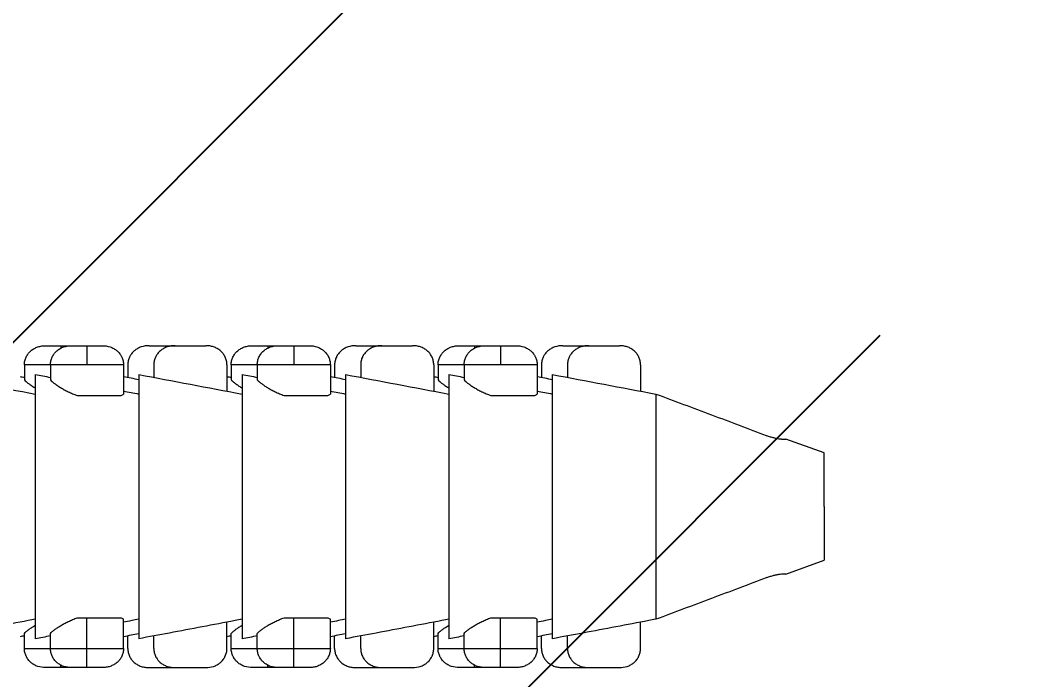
# Model space of a CAD drawing. Header units: millimetres. Extents: x 2433 to 4809, y -10272 to -6912.
# Drawn here: x 4415.9 to 4442.14, y -9242.04 to -9224.82 of the extents above; entities that cross this region are included whole.
import ezdxf

# ---------------------------------------------------------------- set-up
doc = ezdxf.new("R2010")
doc.units = ezdxf.units.MM
doc.layers.add('DIM', color=3, linetype='Continuous', lineweight=13)
doc.layers.add('hatch', color=2, linetype='Continuous')
doc.styles.add('ARIAL', font='arial.ttf')
doc.dimstyles.get("Standard").update_dxf_attribs({"dimtxt": 15, "dimasz": 15, "dimexe": 0.18, "dimexo": 0.0625, "dimgap": 4, "dimtad": 0, "dimtih": 1, "dimtoh": 1, "dimdec": 1, "dimdsep": 46, "dimtxsty": 'ARIAL', "dimcen": 0, "dimclrd": 3, "dimclre": 3, "dimclrt": 3, "dimadec": 0, "dimazin": 0, "dimtfac": 1, "dimtdec": 1, "dimtofl": 0, "dimtmove": 0, "dimatfit": 3, "dimfxl": 1, "dimtolj": 1, "dimtzin": 0, "dimarcsym": 0})

# ---------------------------------------------------------------- blocks, each defined once
blk = doc.blocks.new('*D52')
at = {"layer": 'Defpoints', "color": 0, "transparency": 16777216}
for p in [(4571.19, -9105.467), (4571.19, -9105.467), (4388.361, -9574.132)]:
    blk.add_point(p, dxfattribs=at)
at = {"layer": 'DIM', "color": 3, "lineweight": -2, "transparency": 16777216}
for p, q in [((4571.252, -9105.467), (4571.37, -9105.467)), ((4571.19, -9123.467), (4571.19, -9325.61)), ((4571.19, -9556.132), (4571.19, -9353.99)), ((4388.424, -9574.132), (4571.37, -9574.132))]:
    blk.add_line(p, q, dxfattribs=at)
at = {"layer": 'DIM', "color": 3, "transparency": 16777216}
for points in [[(4568.19, -9123.467), (4574.19, -9123.467), (4571.19, -9105.467)], [(4568.19, -9556.132), (4574.19, -9556.132), (4571.19, -9574.132)]]:
    blk.add_solid(points, dxfattribs=at)
at = {"layer": 'DIM', "color": 3, "transparency": 16777216, "insert": (4571.19, -9339.8), "char_height": 18, "attachment_point": 5, "style": 'ARIAL'}
blk.add_mtext('\\A1;468.7', dxfattribs=at)

msp = doc.modelspace()

# ---------------------------------------------------------------- hatches: boundary and pattern name
at = {"layer": 'hatch'}
h = msp.add_hatch(dxfattribs=at)
h.set_pattern_fill('ANSI31', color=256, scale=5)
h.set_pattern_definition([(45, (-10748.396, -4416.275), (-11.22532, 11.22532), [])])
h.paths.add_polyline_path([(4388.361, -9950.155), (4438.361, -9950.155), (4438.361, -7879.589), (4388.361, -7879.589)])

# ---------------------------------------------------------------- linework, layer by layer
at = {"linetype": 'Continuous', "lineweight": 18, "extrusion": (-1, -2.22045e-16, 0)}
for p, q in [((4416.568, -9233.316), (4416.968, -9233.316)), ((4416.968, -9233.316), (4417.254, -9233.316)), ((4417.248, -9233.316), (4417.648, -9233.316)), ((4417.648, -9233.316), (4418.048, -9233.316)), ((4419.268, -9233.316), (4419.948, -9233.316)), ((4419.948, -9233.316), (4420.748, -9233.316)), ((4421.968, -9233.316), (4422.368, -9233.316)), ((4422.368, -9233.316), (4422.654, -9233.316)), ((4422.648, -9233.316), (4423.048, -9233.316)), ((4423.048, -9233.316), (4423.448, -9233.316)), ((4424.668, -9233.316), (4425.348, -9233.316)), ((4425.348, -9233.316), (4426.148, -9233.316)), ((4427.368, -9233.316), (4427.768, -9233.316)), ((4427.768, -9233.316), (4428.054, -9233.316)), ((4428.048, -9233.316), (4428.448, -9233.316)), ((4428.448, -9233.316), (4428.848, -9233.316)), ((4430.068, -9233.316), (4430.748, -9233.316)), ((4430.748, -9233.316), (4431.548, -9233.316)), ((4416.014, -9233.816), (4416.014, -9234.21)), ((4416.694, -9233.816), (4416.694, -9234.21)), ((4418.602, -9233.816), (4418.602, -9234.578)), ((4418.714, -9233.816), (4418.714, -9234.143)), ((4419.394, -9233.816), (4419.394, -9234.143)), ((4421.302, -9233.816), (4421.302, -9234.502)), ((4421.414, -9233.816), (4421.414, -9234.21)), ((4422.094, -9233.816), (4422.094, -9234.21)), ((4424.002, -9233.816), (4424.002, -9234.578)), ((4424.114, -9233.816), (4424.114, -9234.143)), ((4424.794, -9233.816), (4424.794, -9234.143)), ((4426.702, -9233.816), (4426.702, -9234.502)), ((4426.814, -9233.816), (4426.814, -9234.21)), ((4427.494, -9233.816), (4427.494, -9234.21)), ((4429.402, -9233.816), (4429.402, -9234.578)), ((4429.514, -9233.816), (4429.514, -9234.143)), ((4430.194, -9233.816), (4430.194, -9234.143)), ((4432.102, -9233.816), (4432.102, -9234.502)), ((4416.298, -9234.068), (4416.298, -9237.516)), ((4418.998, -9234.068), (4418.998, -9237.516)), ((4421.698, -9234.068), (4421.698, -9237.516)), ((4424.398, -9234.068), (4424.398, -9237.516)), ((4427.098, -9234.068), (4427.098, -9237.516)), ((4429.798, -9234.068), (4429.798, -9237.516)), ((4432.498, -9234.577), (4432.498, -9237.516)), ((4417.396, -9234.616), (4418.54, -9234.616)), ((4422.796, -9234.616), (4423.94, -9234.616)), ((4428.196, -9234.616), (4429.34, -9234.616)), ((4435.898, -9235.755), (4435.898, -9235.753)), ((4436.898, -9236.116), (4435.898, -9235.753)), ((4436.898, -9237.516), (4436.898, -9236.116)), ((4416.298, -9237.516), (4416.298, -9240.964)), ((4418.998, -9237.516), (4418.998, -9240.964)), ((4421.698, -9237.516), (4421.698, -9240.964)), ((4424.398, -9237.516), (4424.398, -9240.964)), ((4427.098, -9237.516), (4427.098, -9240.964)), ((4429.798, -9237.516), (4429.798, -9240.964)), ((4432.498, -9237.516), (4432.498, -9240.456)), ((4436.898, -9237.516), (4436.898, -9238.916)), ((4435.898, -9239.28), (4436.898, -9238.916)), ((4435.898, -9239.277), (4435.898, -9239.28)), ((4417.396, -9240.416), (4417.648, -9240.416)), ((4417.648, -9240.416), (4418.54, -9240.416)), ((4418.602, -9241.216), (4418.602, -9240.455)), ((4421.302, -9241.216), (4421.302, -9240.53)), ((4422.796, -9240.416), (4423.048, -9240.416)), ((4423.048, -9240.416), (4423.94, -9240.416)), ((4424.002, -9241.216), (4424.002, -9240.455)), ((4426.702, -9241.216), (4426.702, -9240.53)), ((4428.196, -9240.416), (4428.448, -9240.416)), ((4428.448, -9240.416), (4429.34, -9240.416)), ((4429.402, -9241.216), (4429.402, -9240.455)), ((4432.102, -9241.216), (4432.102, -9240.53)), ((4416.014, -9241.216), (4416.014, -9240.823)), ((4416.694, -9241.216), (4416.694, -9240.823)), ((4421.414, -9241.216), (4421.414, -9240.823)), ((4422.094, -9241.216), (4422.094, -9240.823)), ((4426.814, -9241.216), (4426.814, -9240.823)), ((4427.494, -9241.216), (4427.494, -9240.823)), ((4418.714, -9241.216), (4418.714, -9240.89)), ((4419.394, -9241.216), (4419.394, -9240.89)), ((4424.114, -9241.216), (4424.114, -9240.89)), ((4424.794, -9241.216), (4424.794, -9240.89)), ((4429.514, -9241.216), (4429.514, -9240.89)), ((4430.194, -9241.216), (4430.194, -9240.89)), ((4416.968, -9241.716), (4416.568, -9241.716)), ((4417.248, -9241.716), (4416.968, -9241.716)), ((4417.648, -9241.716), (4417.248, -9241.716)), ((4418.048, -9241.716), (4417.648, -9241.716)), ((4419.268, -9241.716), (4419.948, -9241.716)), ((4419.948, -9241.716), (4420.748, -9241.716)), ((4422.368, -9241.716), (4421.968, -9241.716)), ((4422.652, -9241.716), (4422.368, -9241.716)), ((4423.048, -9241.716), (4422.648, -9241.716)), ((4423.448, -9241.716), (4423.048, -9241.716)), ((4424.668, -9241.716), (4425.348, -9241.716)), ((4425.348, -9241.716), (4426.148, -9241.716)), ((4427.768, -9241.716), (4427.368, -9241.716)), ((4428.048, -9241.716), (4427.768, -9241.716)), ((4428.448, -9241.716), (4428.048, -9241.716)), ((4428.848, -9241.716), (4428.448, -9241.716)), ((4430.068, -9241.716), (4430.748, -9241.716)), ((4430.748, -9241.716), (4431.548, -9241.716))]:
    msp.add_line(p, q, dxfattribs=at)
at = {"linetype": 'Continuous', "lineweight": 13, "extrusion": (-1, -2.22045e-16, 0)}
for p, q in [((4416.968, -9233.316), (4416.968, -9233.379)), ((4417.648, -9233.316), (4417.648, -9233.816)), ((4422.368, -9233.316), (4422.368, -9233.379)), ((4423.048, -9233.316), (4423.048, -9233.816)), ((4427.768, -9233.316), (4427.768, -9233.379)), ((4428.448, -9233.316), (4428.448, -9233.816)), ((4416.69, -9233.816), (4416.014, -9233.816)), ((4417.648, -9233.816), (4416.694, -9233.816)), ((4418.602, -9233.816), (4417.648, -9233.816)), ((4422.09, -9233.816), (4421.414, -9233.816)), ((4423.048, -9233.816), (4422.094, -9233.816)), ((4424.002, -9233.816), (4423.048, -9233.816)), ((4427.49, -9233.816), (4426.814, -9233.816)), ((4428.448, -9233.816), (4427.494, -9233.816)), ((4429.402, -9233.816), (4428.448, -9233.816)), ((4417.648, -9241.216), (4417.648, -9240.416)), ((4423.048, -9241.216), (4423.048, -9240.416)), ((4428.448, -9241.216), (4428.448, -9240.416)), ((4416.014, -9241.216), (4416.689, -9241.216)), ((4416.694, -9241.216), (4417.648, -9241.216)), ((4417.648, -9241.216), (4418.602, -9241.216)), ((4417.648, -9241.716), (4417.648, -9241.216)), ((4421.414, -9241.216), (4422.089, -9241.216)), ((4422.094, -9241.216), (4423.048, -9241.216)), ((4423.048, -9241.216), (4424.002, -9241.216)), ((4423.048, -9241.716), (4423.048, -9241.216)), ((4426.814, -9241.216), (4427.489, -9241.216)), ((4427.494, -9241.216), (4428.448, -9241.216)), ((4428.448, -9241.716), (4428.448, -9241.216)), ((4428.448, -9241.216), (4429.402, -9241.216)), ((4416.968, -9241.716), (4416.968, -9241.653)), ((4422.368, -9241.716), (4422.368, -9241.653)), ((4427.768, -9241.716), (4427.768, -9241.653))]:
    msp.add_line(p, q, dxfattribs=at)
at = {"linetype": 'Continuous', "lineweight": 18}
for points, knots in [([(4416.014, -9233.816), (4416.014, -9233.781), (4416.018, -9233.747), (4416.029, -9233.696), (4416.034, -9233.68), (4416.045, -9233.646), (4416.052, -9233.63), (4416.074, -9233.583), (4416.091, -9233.554), (4416.118, -9233.519), (4416.123, -9233.512), (4416.134, -9233.499), (4416.152, -9233.479), (4416.183, -9233.449), (4416.21, -9233.428), (4416.239, -9233.408), (4416.254, -9233.399), (4416.299, -9233.373), (4416.33, -9233.359), (4416.38, -9233.342), (4416.397, -9233.338), (4416.431, -9233.33), (4416.448, -9233.326), (4416.499, -9233.319), (4416.534, -9233.316), (4416.568, -9233.316)], [0, 0, 0, 0, 0.125, 0.125, 0.1875, 0.1875, 0.25, 0.25, 0.375, 0.375, 0.40625, 0.40625, 0.4375, 0.5, 0.5625, 0.5625, 0.625, 0.625, 0.75, 0.75, 0.8125, 0.8125, 0.875, 0.875, 1, 1, 1, 1]), ([(4416.694, -9233.816), (4416.694, -9233.781), (4416.698, -9233.747), (4416.709, -9233.696), (4416.714, -9233.68), (4416.725, -9233.646), (4416.731, -9233.63), (4416.753, -9233.583), (4416.771, -9233.554), (4416.797, -9233.519), (4416.803, -9233.512), (4416.814, -9233.499), (4416.831, -9233.479), (4416.862, -9233.449), (4416.89, -9233.428), (4416.918, -9233.408), (4416.933, -9233.399), (4416.978, -9233.373), (4417.01, -9233.359), (4417.059, -9233.342), (4417.076, -9233.338), (4417.11, -9233.33), (4417.127, -9233.326), (4417.178, -9233.319), (4417.213, -9233.316), (4417.248, -9233.316)], [0, 0, 0, 0, 0.125, 0.125, 0.1875, 0.1875, 0.25, 0.25, 0.375, 0.375, 0.40625, 0.40625, 0.4375, 0.5, 0.5625, 0.5625, 0.625, 0.625, 0.75, 0.75, 0.8125, 0.8125, 0.875, 0.875, 1, 1, 1, 1]), ([(4418.048, -9233.316), (4418.118, -9233.316), (4418.186, -9233.326), (4418.268, -9233.353), (4418.285, -9233.359), (4418.316, -9233.373), (4418.347, -9233.389), (4418.377, -9233.407), (4418.398, -9233.422), (4418.405, -9233.427), (4418.419, -9233.438), (4418.426, -9233.444), (4418.459, -9233.472), (4418.482, -9233.497), (4418.514, -9233.539), (4418.523, -9233.553), (4418.537, -9233.575), (4418.541, -9233.583), (4418.549, -9233.598), (4418.553, -9233.606), (4418.572, -9233.646), (4418.583, -9233.678), (4418.594, -9233.729), (4418.597, -9233.747), (4418.601, -9233.781), (4418.602, -9233.799), (4418.602, -9233.816)], [0, 0, 0, 0, 0.25, 0.25, 0.3125, 0.3125, 0.375, 0.4375, 0.4375, 0.46875, 0.46875, 0.5, 0.5, 0.625, 0.625, 0.6875, 0.6875, 0.71875, 0.71875, 0.75, 0.75, 0.875, 0.875, 0.9375, 0.9375, 1, 1, 1, 1]), ([(4419.268, -9233.316), (4419.199, -9233.316), (4419.13, -9233.326), (4419.048, -9233.353), (4419.032, -9233.359), (4419, -9233.373), (4418.969, -9233.389), (4418.94, -9233.407), (4418.918, -9233.422), (4418.911, -9233.427), (4418.898, -9233.438), (4418.891, -9233.444), (4418.858, -9233.472), (4418.834, -9233.497), (4418.803, -9233.539), (4418.793, -9233.553), (4418.779, -9233.575), (4418.775, -9233.583), (4418.767, -9233.598), (4418.763, -9233.606), (4418.745, -9233.646), (4418.734, -9233.678), (4418.722, -9233.729), (4418.719, -9233.747), (4418.715, -9233.781), (4418.714, -9233.799), (4418.714, -9233.816)], [0, 0, 0, 0, 0.25, 0.25, 0.3125, 0.3125, 0.375, 0.4375, 0.4375, 0.46875, 0.46875, 0.5, 0.5, 0.625, 0.625, 0.6875, 0.6875, 0.71875, 0.71875, 0.75, 0.75, 0.875, 0.875, 0.9375, 0.9375, 1, 1, 1, 1]), ([(4419.948, -9233.316), (4419.878, -9233.316), (4419.81, -9233.326), (4419.727, -9233.353), (4419.711, -9233.359), (4419.679, -9233.373), (4419.648, -9233.389), (4419.619, -9233.407), (4419.598, -9233.422), (4419.591, -9233.427), (4419.577, -9233.438), (4419.57, -9233.444), (4419.537, -9233.472), (4419.513, -9233.497), (4419.482, -9233.539), (4419.472, -9233.553), (4419.459, -9233.575), (4419.455, -9233.583), (4419.446, -9233.598), (4419.442, -9233.606), (4419.424, -9233.646), (4419.413, -9233.678), (4419.402, -9233.729), (4419.399, -9233.747), (4419.395, -9233.781), (4419.394, -9233.799), (4419.394, -9233.816)], [0, 0, 0, 0, 0.25, 0.25, 0.3125, 0.3125, 0.375, 0.4375, 0.4375, 0.46875, 0.46875, 0.5, 0.5, 0.625, 0.625, 0.6875, 0.6875, 0.71875, 0.71875, 0.75, 0.75, 0.875, 0.875, 0.9375, 0.9375, 1, 1, 1, 1]), ([(4421.302, -9233.816), (4421.302, -9233.781), (4421.298, -9233.747), (4421.287, -9233.696), (4421.282, -9233.68), (4421.271, -9233.646), (4421.264, -9233.63), (4421.243, -9233.583), (4421.225, -9233.554), (4421.199, -9233.519), (4421.193, -9233.512), (4421.182, -9233.499), (4421.164, -9233.479), (4421.133, -9233.449), (4421.106, -9233.428), (4421.078, -9233.408), (4421.063, -9233.399), (4421.017, -9233.373), (4420.986, -9233.359), (4420.936, -9233.342), (4420.92, -9233.338), (4420.886, -9233.33), (4420.869, -9233.326), (4420.817, -9233.319), (4420.783, -9233.316), (4420.748, -9233.316)], [0, 0, 0, 0, 0.125, 0.125, 0.1875, 0.1875, 0.25, 0.25, 0.375, 0.375, 0.40625, 0.40625, 0.4375, 0.5, 0.5625, 0.5625, 0.625, 0.625, 0.75, 0.75, 0.8125, 0.8125, 0.875, 0.875, 1, 1, 1, 1]), ([(4421.414, -9233.816), (4421.414, -9233.781), (4421.418, -9233.747), (4421.429, -9233.696), (4421.434, -9233.68), (4421.445, -9233.646), (4421.452, -9233.63), (4421.474, -9233.583), (4421.491, -9233.554), (4421.518, -9233.519), (4421.523, -9233.512), (4421.534, -9233.499), (4421.552, -9233.479), (4421.583, -9233.449), (4421.61, -9233.428), (4421.639, -9233.408), (4421.654, -9233.399), (4421.699, -9233.373), (4421.73, -9233.359), (4421.78, -9233.342), (4421.797, -9233.338), (4421.831, -9233.33), (4421.848, -9233.326), (4421.899, -9233.319), (4421.934, -9233.316), (4421.968, -9233.316)], [0, 0, 0, 0, 0.125, 0.125, 0.1875, 0.1875, 0.25, 0.25, 0.375, 0.375, 0.40625, 0.40625, 0.4375, 0.5, 0.5625, 0.5625, 0.625, 0.625, 0.75, 0.75, 0.8125, 0.8125, 0.875, 0.875, 1, 1, 1, 1]), ([(4422.094, -9233.816), (4422.094, -9233.781), (4422.098, -9233.747), (4422.109, -9233.696), (4422.114, -9233.68), (4422.125, -9233.646), (4422.131, -9233.63), (4422.153, -9233.583), (4422.171, -9233.554), (4422.197, -9233.519), (4422.203, -9233.512), (4422.214, -9233.499), (4422.231, -9233.479), (4422.262, -9233.449), (4422.29, -9233.428), (4422.318, -9233.408), (4422.333, -9233.399), (4422.378, -9233.373), (4422.41, -9233.359), (4422.459, -9233.342), (4422.476, -9233.338), (4422.51, -9233.33), (4422.527, -9233.326), (4422.578, -9233.319), (4422.613, -9233.316), (4422.648, -9233.316)], [0, 0, 0, 0, 0.125, 0.125, 0.1875, 0.1875, 0.25, 0.25, 0.375, 0.375, 0.40625, 0.40625, 0.4375, 0.5, 0.5625, 0.5625, 0.625, 0.625, 0.75, 0.75, 0.8125, 0.8125, 0.875, 0.875, 1, 1, 1, 1]), ([(4423.448, -9233.316), (4423.518, -9233.316), (4423.586, -9233.326), (4423.668, -9233.353), (4423.685, -9233.359), (4423.716, -9233.373), (4423.747, -9233.389), (4423.777, -9233.407), (4423.798, -9233.422), (4423.805, -9233.427), (4423.819, -9233.438), (4423.826, -9233.444), (4423.859, -9233.472), (4423.882, -9233.497), (4423.914, -9233.539), (4423.923, -9233.553), (4423.937, -9233.575), (4423.941, -9233.583), (4423.949, -9233.598), (4423.953, -9233.606), (4423.972, -9233.646), (4423.983, -9233.678), (4423.994, -9233.729), (4423.997, -9233.747), (4424.001, -9233.781), (4424.002, -9233.799), (4424.002, -9233.816)], [0, 0, 0, 0, 0.25, 0.25, 0.3125, 0.3125, 0.375, 0.4375, 0.4375, 0.46875, 0.46875, 0.5, 0.5, 0.625, 0.625, 0.6875, 0.6875, 0.71875, 0.71875, 0.75, 0.75, 0.875, 0.875, 0.9375, 0.9375, 1, 1, 1, 1]), ([(4424.668, -9233.316), (4424.599, -9233.316), (4424.53, -9233.326), (4424.448, -9233.353), (4424.432, -9233.359), (4424.4, -9233.373), (4424.369, -9233.389), (4424.34, -9233.407), (4424.318, -9233.422), (4424.311, -9233.427), (4424.298, -9233.438), (4424.291, -9233.444), (4424.258, -9233.472), (4424.234, -9233.497), (4424.203, -9233.539), (4424.193, -9233.553), (4424.179, -9233.575), (4424.175, -9233.583), (4424.167, -9233.598), (4424.163, -9233.606), (4424.145, -9233.646), (4424.134, -9233.678), (4424.122, -9233.729), (4424.119, -9233.747), (4424.115, -9233.781), (4424.114, -9233.799), (4424.114, -9233.816)], [0, 0, 0, 0, 0.25, 0.25, 0.3125, 0.3125, 0.375, 0.4375, 0.4375, 0.46875, 0.46875, 0.5, 0.5, 0.625, 0.625, 0.6875, 0.6875, 0.71875, 0.71875, 0.75, 0.75, 0.875, 0.875, 0.9375, 0.9375, 1, 1, 1, 1]), ([(4425.348, -9233.316), (4425.278, -9233.316), (4425.21, -9233.326), (4425.127, -9233.353), (4425.111, -9233.359), (4425.079, -9233.373), (4425.048, -9233.389), (4425.019, -9233.407), (4424.998, -9233.422), (4424.991, -9233.427), (4424.977, -9233.438), (4424.97, -9233.444), (4424.937, -9233.472), (4424.913, -9233.497), (4424.882, -9233.539), (4424.872, -9233.553), (4424.859, -9233.575), (4424.855, -9233.583), (4424.846, -9233.598), (4424.842, -9233.606), (4424.824, -9233.646), (4424.813, -9233.678), (4424.802, -9233.729), (4424.799, -9233.747), (4424.795, -9233.781), (4424.794, -9233.799), (4424.794, -9233.816)], [0, 0, 0, 0, 0.25, 0.25, 0.3125, 0.3125, 0.375, 0.4375, 0.4375, 0.46875, 0.46875, 0.5, 0.5, 0.625, 0.625, 0.6875, 0.6875, 0.71875, 0.71875, 0.75, 0.75, 0.875, 0.875, 0.9375, 0.9375, 1, 1, 1, 1]), ([(4426.702, -9233.816), (4426.702, -9233.781), (4426.698, -9233.747), (4426.687, -9233.696), (4426.682, -9233.68), (4426.671, -9233.646), (4426.664, -9233.63), (4426.643, -9233.583), (4426.625, -9233.554), (4426.599, -9233.519), (4426.593, -9233.512), (4426.582, -9233.499), (4426.564, -9233.479), (4426.533, -9233.449), (4426.506, -9233.428), (4426.478, -9233.408), (4426.463, -9233.399), (4426.417, -9233.373), (4426.386, -9233.359), (4426.336, -9233.342), (4426.32, -9233.338), (4426.286, -9233.33), (4426.269, -9233.326), (4426.217, -9233.319), (4426.183, -9233.316), (4426.148, -9233.316)], [0, 0, 0, 0, 0.125, 0.125, 0.1875, 0.1875, 0.25, 0.25, 0.375, 0.375, 0.40625, 0.40625, 0.4375, 0.5, 0.5625, 0.5625, 0.625, 0.625, 0.75, 0.75, 0.8125, 0.8125, 0.875, 0.875, 1, 1, 1, 1]), ([(4426.814, -9233.816), (4426.814, -9233.781), (4426.818, -9233.747), (4426.829, -9233.696), (4426.834, -9233.68), (4426.845, -9233.646), (4426.852, -9233.63), (4426.874, -9233.583), (4426.891, -9233.554), (4426.918, -9233.519), (4426.923, -9233.512), (4426.934, -9233.499), (4426.952, -9233.479), (4426.983, -9233.449), (4427.01, -9233.428), (4427.039, -9233.408), (4427.054, -9233.399), (4427.099, -9233.373), (4427.13, -9233.359), (4427.18, -9233.342), (4427.197, -9233.338), (4427.231, -9233.33), (4427.248, -9233.326), (4427.299, -9233.319), (4427.334, -9233.316), (4427.368, -9233.316)], [0, 0, 0, 0, 0.125, 0.125, 0.1875, 0.1875, 0.25, 0.25, 0.375, 0.375, 0.40625, 0.40625, 0.4375, 0.5, 0.5625, 0.5625, 0.625, 0.625, 0.75, 0.75, 0.8125, 0.8125, 0.875, 0.875, 1, 1, 1, 1]), ([(4427.494, -9233.816), (4427.494, -9233.781), (4427.498, -9233.747), (4427.509, -9233.696), (4427.514, -9233.68), (4427.525, -9233.646), (4427.531, -9233.63), (4427.553, -9233.583), (4427.571, -9233.554), (4427.597, -9233.519), (4427.603, -9233.512), (4427.614, -9233.499), (4427.631, -9233.479), (4427.662, -9233.449), (4427.69, -9233.428), (4427.718, -9233.408), (4427.733, -9233.399), (4427.778, -9233.373), (4427.81, -9233.359), (4427.859, -9233.342), (4427.876, -9233.338), (4427.91, -9233.33), (4427.927, -9233.326), (4427.978, -9233.319), (4428.013, -9233.316), (4428.048, -9233.316)], [0, 0, 0, 0, 0.125, 0.125, 0.1875, 0.1875, 0.25, 0.25, 0.375, 0.375, 0.40625, 0.40625, 0.4375, 0.5, 0.5625, 0.5625, 0.625, 0.625, 0.75, 0.75, 0.8125, 0.8125, 0.875, 0.875, 1, 1, 1, 1]), ([(4428.848, -9233.316), (4428.918, -9233.316), (4428.986, -9233.326), (4429.068, -9233.353), (4429.085, -9233.359), (4429.116, -9233.373), (4429.147, -9233.389), (4429.177, -9233.407), (4429.198, -9233.422), (4429.205, -9233.427), (4429.219, -9233.438), (4429.226, -9233.444), (4429.259, -9233.472), (4429.282, -9233.497), (4429.314, -9233.539), (4429.323, -9233.553), (4429.337, -9233.575), (4429.341, -9233.583), (4429.349, -9233.598), (4429.353, -9233.606), (4429.372, -9233.646), (4429.383, -9233.678), (4429.394, -9233.729), (4429.397, -9233.747), (4429.401, -9233.781), (4429.402, -9233.799), (4429.402, -9233.816)], [0, 0, 0, 0, 0.25, 0.25, 0.3125, 0.3125, 0.375, 0.4375, 0.4375, 0.46875, 0.46875, 0.5, 0.5, 0.625, 0.625, 0.6875, 0.6875, 0.71875, 0.71875, 0.75, 0.75, 0.875, 0.875, 0.9375, 0.9375, 1, 1, 1, 1]), ([(4430.068, -9233.316), (4429.999, -9233.316), (4429.93, -9233.326), (4429.848, -9233.353), (4429.832, -9233.359), (4429.8, -9233.373), (4429.769, -9233.389), (4429.74, -9233.407), (4429.718, -9233.422), (4429.711, -9233.427), (4429.698, -9233.438), (4429.691, -9233.444), (4429.658, -9233.472), (4429.634, -9233.497), (4429.603, -9233.539), (4429.593, -9233.553), (4429.579, -9233.575), (4429.575, -9233.583), (4429.567, -9233.598), (4429.563, -9233.606), (4429.545, -9233.646), (4429.534, -9233.678), (4429.522, -9233.729), (4429.519, -9233.747), (4429.515, -9233.781), (4429.514, -9233.799), (4429.514, -9233.816)], [0, 0, 0, 0, 0.25, 0.25, 0.3125, 0.3125, 0.375, 0.4375, 0.4375, 0.46875, 0.46875, 0.5, 0.5, 0.625, 0.625, 0.6875, 0.6875, 0.71875, 0.71875, 0.75, 0.75, 0.875, 0.875, 0.9375, 0.9375, 1, 1, 1, 1]), ([(4430.748, -9233.316), (4430.678, -9233.316), (4430.61, -9233.326), (4430.527, -9233.353), (4430.511, -9233.359), (4430.479, -9233.373), (4430.448, -9233.389), (4430.419, -9233.407), (4430.398, -9233.422), (4430.391, -9233.427), (4430.377, -9233.438), (4430.37, -9233.444), (4430.337, -9233.472), (4430.313, -9233.497), (4430.282, -9233.539), (4430.272, -9233.553), (4430.259, -9233.575), (4430.255, -9233.583), (4430.246, -9233.598), (4430.242, -9233.606), (4430.224, -9233.646), (4430.213, -9233.678), (4430.202, -9233.729), (4430.199, -9233.747), (4430.195, -9233.781), (4430.194, -9233.799), (4430.194, -9233.816)], [0, 0, 0, 0, 0.25, 0.25, 0.3125, 0.3125, 0.375, 0.4375, 0.4375, 0.46875, 0.46875, 0.5, 0.5, 0.625, 0.625, 0.6875, 0.6875, 0.71875, 0.71875, 0.75, 0.75, 0.875, 0.875, 0.9375, 0.9375, 1, 1, 1, 1]), ([(4432.102, -9233.816), (4432.102, -9233.781), (4432.098, -9233.747), (4432.087, -9233.696), (4432.082, -9233.68), (4432.071, -9233.646), (4432.064, -9233.63), (4432.043, -9233.583), (4432.025, -9233.554), (4431.999, -9233.519), (4431.993, -9233.512), (4431.982, -9233.499), (4431.964, -9233.479), (4431.933, -9233.449), (4431.906, -9233.428), (4431.878, -9233.408), (4431.863, -9233.399), (4431.817, -9233.373), (4431.786, -9233.359), (4431.736, -9233.342), (4431.72, -9233.338), (4431.686, -9233.33), (4431.669, -9233.326), (4431.617, -9233.319), (4431.583, -9233.316), (4431.548, -9233.316)], [0, 0, 0, 0, 0.125, 0.125, 0.1875, 0.1875, 0.25, 0.25, 0.375, 0.375, 0.40625, 0.40625, 0.4375, 0.5, 0.5625, 0.5625, 0.625, 0.625, 0.75, 0.75, 0.8125, 0.8125, 0.875, 0.875, 1, 1, 1, 1]), ([(4416.014, -9234.21), (4416.028, -9234.224), (4416.043, -9234.239), (4416.079, -9234.27), (4416.099, -9234.286), (4416.133, -9234.311), (4416.144, -9234.32), (4416.169, -9234.337), (4416.182, -9234.346), (4416.222, -9234.373), (4416.25, -9234.391), (4416.283, -9234.411), (4416.285, -9234.413), (4416.288, -9234.414)], [0, 0, 0, 0, 0.244671, 0.244671, 0.489341, 0.489341, 0.611677, 0.611677, 0.734012, 0.734012, 0.978683, 0.978683, 1, 1, 1, 1]), ([(4416.694, -9234.21), (4416.707, -9234.224), (4416.723, -9234.239), (4416.758, -9234.27), (4416.778, -9234.286), (4416.812, -9234.311), (4416.824, -9234.32), (4416.848, -9234.337), (4416.861, -9234.346), (4416.901, -9234.373), (4416.929, -9234.391), (4416.989, -9234.428), (4417.021, -9234.446), (4417.072, -9234.473), (4417.089, -9234.483), (4417.124, -9234.501), (4417.142, -9234.51), (4417.197, -9234.536), (4417.235, -9234.553), (4417.313, -9234.586), (4417.354, -9234.601), (4417.396, -9234.616)], [0, 0, 0, 0, 0.125, 0.125, 0.25, 0.25, 0.3125, 0.3125, 0.375, 0.375, 0.5, 0.5, 0.625, 0.625, 0.6875, 0.6875, 0.75, 0.75, 0.875, 0.875, 1, 1, 1, 1]), ([(4421.414, -9234.21), (4421.428, -9234.224), (4421.443, -9234.239), (4421.479, -9234.27), (4421.499, -9234.286), (4421.533, -9234.311), (4421.544, -9234.32), (4421.569, -9234.337), (4421.582, -9234.346), (4421.622, -9234.373), (4421.65, -9234.391), (4421.683, -9234.411), (4421.685, -9234.413), (4421.688, -9234.414)], [0, 0, 0, 0, 0.244671, 0.244671, 0.489341, 0.489341, 0.611677, 0.611677, 0.734012, 0.734012, 0.978683, 0.978683, 1, 1, 1, 1]), ([(4422.094, -9234.21), (4422.107, -9234.224), (4422.123, -9234.239), (4422.158, -9234.27), (4422.178, -9234.286), (4422.212, -9234.311), (4422.224, -9234.32), (4422.248, -9234.337), (4422.261, -9234.346), (4422.301, -9234.373), (4422.329, -9234.391), (4422.389, -9234.428), (4422.421, -9234.446), (4422.472, -9234.473), (4422.489, -9234.483), (4422.524, -9234.501), (4422.542, -9234.51), (4422.597, -9234.536), (4422.635, -9234.553), (4422.713, -9234.586), (4422.754, -9234.601), (4422.796, -9234.616)], [0, 0, 0, 0, 0.125, 0.125, 0.25, 0.25, 0.3125, 0.3125, 0.375, 0.375, 0.5, 0.5, 0.625, 0.625, 0.6875, 0.6875, 0.75, 0.75, 0.875, 0.875, 1, 1, 1, 1]), ([(4426.814, -9234.21), (4426.828, -9234.224), (4426.843, -9234.239), (4426.879, -9234.27), (4426.899, -9234.286), (4426.933, -9234.311), (4426.944, -9234.32), (4426.969, -9234.337), (4426.982, -9234.346), (4427.022, -9234.373), (4427.05, -9234.391), (4427.083, -9234.411), (4427.085, -9234.413), (4427.088, -9234.414)], [0, 0, 0, 0, 0.244671, 0.244671, 0.489341, 0.489341, 0.611677, 0.611677, 0.734012, 0.734012, 0.978683, 0.978683, 1, 1, 1, 1]), ([(4427.494, -9234.21), (4427.507, -9234.224), (4427.523, -9234.239), (4427.558, -9234.27), (4427.578, -9234.286), (4427.612, -9234.311), (4427.624, -9234.32), (4427.648, -9234.337), (4427.661, -9234.346), (4427.701, -9234.373), (4427.729, -9234.391), (4427.789, -9234.428), (4427.821, -9234.446), (4427.872, -9234.473), (4427.889, -9234.483), (4427.924, -9234.501), (4427.942, -9234.51), (4427.997, -9234.536), (4428.035, -9234.553), (4428.113, -9234.586), (4428.154, -9234.601), (4428.196, -9234.616)], [0, 0, 0, 0, 0.125, 0.125, 0.25, 0.25, 0.3125, 0.3125, 0.375, 0.375, 0.5, 0.5, 0.625, 0.625, 0.6875, 0.6875, 0.75, 0.75, 0.875, 0.875, 1, 1, 1, 1]), ([(4432.498, -9234.577), (4432.982, -9234.757), (4433.466, -9234.937), (4434.433, -9235.299), (4434.916, -9235.481), (4435.398, -9235.666)], [0, 0, 0, 0, 0.5, 0.5, 1, 1, 1, 1]), ([(4435.898, -9235.755), (4435.898, -9235.757), (4435.895, -9235.759), (4435.885, -9235.761), (4435.881, -9235.761), (4435.871, -9235.762), (4435.865, -9235.763), (4435.846, -9235.763), (4435.83, -9235.763), (4435.807, -9235.762), (4435.802, -9235.762), (4435.792, -9235.761), (4435.787, -9235.76), (4435.77, -9235.759), (4435.759, -9235.758), (4435.724, -9235.754), (4435.698, -9235.75), (4435.643, -9235.739), (4435.614, -9235.733), (4435.569, -9235.721), (4435.554, -9235.717), (4435.523, -9235.708), (4435.507, -9235.704), (4435.46, -9235.689), (4435.429, -9235.678), (4435.398, -9235.666)], [0, 0, 0, 0, 0.125, 0.125, 0.1875, 0.1875, 0.25, 0.25, 0.375, 0.375, 0.40625, 0.40625, 0.4375, 0.4375, 0.5, 0.5, 0.625, 0.625, 0.75, 0.75, 0.8125, 0.8125, 0.875, 0.875, 1, 1, 1, 1]), ([(4435.398, -9239.367), (4435.429, -9239.355), (4435.46, -9239.344), (4435.507, -9239.329), (4435.522, -9239.324), (4435.553, -9239.315), (4435.568, -9239.311), (4435.614, -9239.3), (4435.642, -9239.293), (4435.684, -9239.286), (4435.697, -9239.283), (4435.723, -9239.279), (4435.735, -9239.278), (4435.771, -9239.273), (4435.792, -9239.271), (4435.816, -9239.27), (4435.82, -9239.27), (4435.829, -9239.27), (4435.841, -9239.269), (4435.859, -9239.27), (4435.871, -9239.27), (4435.88, -9239.271), (4435.885, -9239.272), (4435.895, -9239.274), (4435.898, -9239.275), (4435.898, -9239.277)], [0, 0, 0, 0, 0.125, 0.125, 0.1875, 0.1875, 0.25, 0.25, 0.375, 0.375, 0.4375, 0.4375, 0.5, 0.5, 0.625, 0.625, 0.65625, 0.65625, 0.6875, 0.75, 0.8125, 0.8125, 0.875, 0.875, 1, 1, 1, 1]), ([(4435.398, -9239.367), (4434.916, -9239.551), (4434.433, -9239.733), (4433.466, -9240.096), (4432.982, -9240.276), (4432.498, -9240.456)], [0, 0, 0, 0, 0.5, 0.5, 1, 1, 1, 1]), ([(4416.298, -9240.456), (4416.237, -9240.467), (4416.176, -9240.479), (4415.544, -9240.598), (4414.972, -9240.706), (4414.133, -9240.864), (4413.865, -9240.914), (4413.598, -9240.964)], [0, 0, 0, 0, 0.067447, 0.067447, 0.702741, 0.702741, 1, 1, 1, 1]), ([(4416.694, -9240.823), (4416.707, -9240.809), (4416.723, -9240.794), (4416.758, -9240.763), (4416.778, -9240.747), (4416.812, -9240.721), (4416.824, -9240.713), (4416.848, -9240.695), (4416.861, -9240.686), (4416.901, -9240.659), (4416.929, -9240.641), (4416.989, -9240.605), (4417.021, -9240.586), (4417.072, -9240.559), (4417.089, -9240.55), (4417.124, -9240.532), (4417.142, -9240.523), (4417.197, -9240.496), (4417.235, -9240.479), (4417.313, -9240.447), (4417.354, -9240.431), (4417.396, -9240.416)], [0, 0, 0, 0, 0.125, 0.125, 0.25, 0.25, 0.3125, 0.3125, 0.375, 0.375, 0.5, 0.5, 0.625, 0.625, 0.6875, 0.6875, 0.75, 0.75, 0.875, 0.875, 1, 1, 1, 1]), ([(4418.998, -9240.456), (4418.937, -9240.467), (4418.876, -9240.479), (4418.744, -9240.504), (4418.673, -9240.517), (4418.602, -9240.53)], [0, 0, 0, 0, 0.459752, 0.459752, 1, 1, 1, 1]), ([(4421.698, -9240.456), (4421.637, -9240.467), (4421.576, -9240.479), (4420.944, -9240.598), (4420.372, -9240.706), (4419.533, -9240.864), (4419.265, -9240.914), (4418.998, -9240.964)], [0, 0, 0, 0, 0.067447, 0.067447, 0.702741, 0.702741, 1, 1, 1, 1]), ([(4422.094, -9240.823), (4422.107, -9240.809), (4422.123, -9240.794), (4422.158, -9240.763), (4422.178, -9240.747), (4422.212, -9240.721), (4422.224, -9240.713), (4422.248, -9240.695), (4422.261, -9240.686), (4422.301, -9240.659), (4422.329, -9240.641), (4422.389, -9240.605), (4422.421, -9240.586), (4422.472, -9240.559), (4422.489, -9240.55), (4422.524, -9240.532), (4422.542, -9240.523), (4422.597, -9240.496), (4422.635, -9240.479), (4422.713, -9240.447), (4422.754, -9240.431), (4422.796, -9240.416)], [0, 0, 0, 0, 0.125, 0.125, 0.25, 0.25, 0.3125, 0.3125, 0.375, 0.375, 0.5, 0.5, 0.625, 0.625, 0.6875, 0.6875, 0.75, 0.75, 0.875, 0.875, 1, 1, 1, 1]), ([(4424.398, -9240.456), (4424.337, -9240.467), (4424.276, -9240.479), (4424.144, -9240.504), (4424.073, -9240.517), (4424.002, -9240.53)], [0, 0, 0, 0, 0.459752, 0.459752, 1, 1, 1, 1]), ([(4427.098, -9240.456), (4427.037, -9240.467), (4426.976, -9240.479), (4426.344, -9240.598), (4425.772, -9240.706), (4424.933, -9240.864), (4424.665, -9240.914), (4424.398, -9240.964)], [0, 0, 0, 0, 0.067447, 0.067447, 0.702741, 0.702741, 1, 1, 1, 1]), ([(4427.494, -9240.823), (4427.507, -9240.809), (4427.523, -9240.794), (4427.558, -9240.763), (4427.578, -9240.747), (4427.612, -9240.721), (4427.624, -9240.713), (4427.648, -9240.695), (4427.661, -9240.686), (4427.701, -9240.659), (4427.729, -9240.641), (4427.789, -9240.605), (4427.821, -9240.586), (4427.872, -9240.559), (4427.889, -9240.55), (4427.924, -9240.532), (4427.942, -9240.523), (4427.997, -9240.496), (4428.035, -9240.479), (4428.113, -9240.447), (4428.154, -9240.431), (4428.196, -9240.416)], [0, 0, 0, 0, 0.125, 0.125, 0.25, 0.25, 0.3125, 0.3125, 0.375, 0.375, 0.5, 0.5, 0.625, 0.625, 0.6875, 0.6875, 0.75, 0.75, 0.875, 0.875, 1, 1, 1, 1]), ([(4429.798, -9240.456), (4429.737, -9240.467), (4429.676, -9240.479), (4429.544, -9240.504), (4429.473, -9240.517), (4429.402, -9240.53)], [0, 0, 0, 0, 0.459752, 0.459752, 1, 1, 1, 1]), ([(4432.498, -9240.456), (4432.437, -9240.467), (4432.376, -9240.479), (4431.744, -9240.598), (4431.172, -9240.706), (4430.333, -9240.864), (4430.065, -9240.914), (4429.798, -9240.964)], [0, 0, 0, 0, 0.067447, 0.067447, 0.702741, 0.702741, 1, 1, 1, 1]), ([(4416.014, -9240.823), (4416.028, -9240.809), (4416.043, -9240.794), (4416.079, -9240.763), (4416.099, -9240.747), (4416.133, -9240.721), (4416.144, -9240.713), (4416.169, -9240.695), (4416.182, -9240.686), (4416.222, -9240.659), (4416.25, -9240.641), (4416.283, -9240.621), (4416.285, -9240.62), (4416.288, -9240.618)], [0, 0, 0, 0, 0.244671, 0.244671, 0.489341, 0.489341, 0.611677, 0.611677, 0.734012, 0.734012, 0.978683, 0.978683, 1, 1, 1, 1]), ([(4421.414, -9240.823), (4421.428, -9240.809), (4421.443, -9240.794), (4421.479, -9240.763), (4421.499, -9240.747), (4421.533, -9240.721), (4421.544, -9240.713), (4421.569, -9240.695), (4421.582, -9240.686), (4421.622, -9240.659), (4421.65, -9240.641), (4421.683, -9240.621), (4421.685, -9240.62), (4421.688, -9240.618)], [0, 0, 0, 0, 0.244671, 0.244671, 0.489341, 0.489341, 0.611677, 0.611677, 0.734012, 0.734012, 0.978683, 0.978683, 1, 1, 1, 1]), ([(4426.814, -9240.823), (4426.828, -9240.809), (4426.843, -9240.794), (4426.879, -9240.763), (4426.899, -9240.747), (4426.933, -9240.721), (4426.944, -9240.713), (4426.969, -9240.695), (4426.982, -9240.686), (4427.022, -9240.659), (4427.05, -9240.641), (4427.083, -9240.621), (4427.085, -9240.62), (4427.088, -9240.618)], [0, 0, 0, 0, 0.244671, 0.244671, 0.489341, 0.489341, 0.611677, 0.611677, 0.734012, 0.734012, 0.978683, 0.978683, 1, 1, 1, 1]), ([(4416.568, -9241.716), (4416.499, -9241.716), (4416.43, -9241.707), (4416.348, -9241.679), (4416.332, -9241.673), (4416.3, -9241.659), (4416.269, -9241.644), (4416.24, -9241.625), (4416.218, -9241.61), (4416.211, -9241.605), (4416.198, -9241.594), (4416.191, -9241.589), (4416.158, -9241.56), (4416.134, -9241.535), (4416.103, -9241.494), (4416.093, -9241.48), (4416.079, -9241.457), (4416.075, -9241.449), (4416.067, -9241.434), (4416.063, -9241.426), (4416.045, -9241.387), (4416.034, -9241.354), (4416.022, -9241.303), (4416.019, -9241.286), (4416.015, -9241.251), (4416.014, -9241.234), (4416.014, -9241.216)], [0, 0, 0, 0, 0.25, 0.25, 0.3125, 0.3125, 0.375, 0.4375, 0.4375, 0.46875, 0.46875, 0.5, 0.5, 0.625, 0.625, 0.6875, 0.6875, 0.71875, 0.71875, 0.75, 0.75, 0.875, 0.875, 0.9375, 0.9375, 1, 1, 1, 1]), ([(4417.248, -9241.716), (4417.178, -9241.716), (4417.11, -9241.707), (4417.027, -9241.679), (4417.011, -9241.673), (4416.979, -9241.659), (4416.948, -9241.644), (4416.919, -9241.625), (4416.898, -9241.61), (4416.891, -9241.605), (4416.877, -9241.594), (4416.87, -9241.589), (4416.837, -9241.56), (4416.813, -9241.535), (4416.782, -9241.494), (4416.772, -9241.48), (4416.759, -9241.457), (4416.755, -9241.449), (4416.746, -9241.434), (4416.742, -9241.426), (4416.724, -9241.387), (4416.713, -9241.354), (4416.702, -9241.303), (4416.699, -9241.286), (4416.695, -9241.251), (4416.694, -9241.234), (4416.694, -9241.216)], [0, 0, 0, 0, 0.25, 0.25, 0.3125, 0.3125, 0.375, 0.4375, 0.4375, 0.46875, 0.46875, 0.5, 0.5, 0.625, 0.625, 0.6875, 0.6875, 0.71875, 0.71875, 0.75, 0.75, 0.875, 0.875, 0.9375, 0.9375, 1, 1, 1, 1]), ([(4418.602, -9241.216), (4418.602, -9241.251), (4418.598, -9241.286), (4418.587, -9241.336), (4418.582, -9241.353), (4418.571, -9241.386), (4418.564, -9241.402), (4418.543, -9241.449), (4418.525, -9241.479), (4418.499, -9241.514), (4418.493, -9241.521), (4418.482, -9241.534), (4418.464, -9241.553), (4418.433, -9241.583), (4418.406, -9241.605), (4418.378, -9241.625), (4418.363, -9241.634), (4418.317, -9241.66), (4418.286, -9241.673), (4418.236, -9241.69), (4418.22, -9241.695), (4418.186, -9241.703), (4418.169, -9241.706), (4418.117, -9241.714), (4418.083, -9241.716), (4418.048, -9241.716)], [0, 0, 0, 0, 0.125, 0.125, 0.1875, 0.1875, 0.25, 0.25, 0.375, 0.375, 0.40625, 0.40625, 0.4375, 0.5, 0.5625, 0.5625, 0.625, 0.625, 0.75, 0.75, 0.8125, 0.8125, 0.875, 0.875, 1, 1, 1, 1]), ([(4418.714, -9241.216), (4418.714, -9241.251), (4418.718, -9241.286), (4418.729, -9241.336), (4418.734, -9241.353), (4418.745, -9241.386), (4418.752, -9241.402), (4418.774, -9241.449), (4418.791, -9241.479), (4418.818, -9241.514), (4418.823, -9241.521), (4418.834, -9241.534), (4418.852, -9241.553), (4418.883, -9241.583), (4418.91, -9241.605), (4418.939, -9241.625), (4418.954, -9241.634), (4418.999, -9241.66), (4419.03, -9241.673), (4419.08, -9241.69), (4419.097, -9241.695), (4419.131, -9241.703), (4419.148, -9241.706), (4419.199, -9241.714), (4419.234, -9241.716), (4419.268, -9241.716)], [0, 0, 0, 0, 0.125, 0.125, 0.1875, 0.1875, 0.25, 0.25, 0.375, 0.375, 0.40625, 0.40625, 0.4375, 0.5, 0.5625, 0.5625, 0.625, 0.625, 0.75, 0.75, 0.8125, 0.8125, 0.875, 0.875, 1, 1, 1, 1]), ([(4419.394, -9241.216), (4419.394, -9241.251), (4419.398, -9241.286), (4419.409, -9241.336), (4419.414, -9241.353), (4419.425, -9241.386), (4419.431, -9241.402), (4419.453, -9241.449), (4419.471, -9241.479), (4419.497, -9241.514), (4419.503, -9241.521), (4419.514, -9241.534), (4419.531, -9241.553), (4419.562, -9241.583), (4419.59, -9241.605), (4419.618, -9241.625), (4419.633, -9241.634), (4419.678, -9241.66), (4419.71, -9241.673), (4419.759, -9241.69), (4419.776, -9241.695), (4419.81, -9241.703), (4419.827, -9241.706), (4419.878, -9241.714), (4419.913, -9241.716), (4419.948, -9241.716)], [0, 0, 0, 0, 0.125, 0.125, 0.1875, 0.1875, 0.25, 0.25, 0.375, 0.375, 0.40625, 0.40625, 0.4375, 0.5, 0.5625, 0.5625, 0.625, 0.625, 0.75, 0.75, 0.8125, 0.8125, 0.875, 0.875, 1, 1, 1, 1]), ([(4420.748, -9241.716), (4420.818, -9241.716), (4420.886, -9241.707), (4420.968, -9241.679), (4420.985, -9241.673), (4421.016, -9241.659), (4421.047, -9241.644), (4421.077, -9241.625), (4421.098, -9241.61), (4421.105, -9241.605), (4421.119, -9241.594), (4421.126, -9241.589), (4421.159, -9241.56), (4421.182, -9241.535), (4421.214, -9241.494), (4421.223, -9241.48), (4421.237, -9241.457), (4421.241, -9241.449), (4421.249, -9241.434), (4421.253, -9241.426), (4421.272, -9241.387), (4421.283, -9241.354), (4421.294, -9241.303), (4421.297, -9241.286), (4421.301, -9241.251), (4421.302, -9241.234), (4421.302, -9241.216)], [0, 0, 0, 0, 0.25, 0.25, 0.3125, 0.3125, 0.375, 0.4375, 0.4375, 0.46875, 0.46875, 0.5, 0.5, 0.625, 0.625, 0.6875, 0.6875, 0.71875, 0.71875, 0.75, 0.75, 0.875, 0.875, 0.9375, 0.9375, 1, 1, 1, 1]), ([(4421.968, -9241.716), (4421.899, -9241.716), (4421.83, -9241.707), (4421.748, -9241.679), (4421.732, -9241.673), (4421.7, -9241.659), (4421.669, -9241.644), (4421.64, -9241.625), (4421.618, -9241.61), (4421.611, -9241.605), (4421.598, -9241.594), (4421.591, -9241.589), (4421.558, -9241.56), (4421.534, -9241.535), (4421.503, -9241.494), (4421.493, -9241.48), (4421.479, -9241.457), (4421.475, -9241.449), (4421.467, -9241.434), (4421.463, -9241.426), (4421.445, -9241.387), (4421.434, -9241.354), (4421.422, -9241.303), (4421.419, -9241.286), (4421.415, -9241.251), (4421.414, -9241.234), (4421.414, -9241.216)], [0, 0, 0, 0, 0.25, 0.25, 0.3125, 0.3125, 0.375, 0.4375, 0.4375, 0.46875, 0.46875, 0.5, 0.5, 0.625, 0.625, 0.6875, 0.6875, 0.71875, 0.71875, 0.75, 0.75, 0.875, 0.875, 0.9375, 0.9375, 1, 1, 1, 1]), ([(4422.648, -9241.716), (4422.578, -9241.716), (4422.51, -9241.707), (4422.427, -9241.679), (4422.411, -9241.673), (4422.379, -9241.659), (4422.348, -9241.644), (4422.319, -9241.625), (4422.298, -9241.61), (4422.291, -9241.605), (4422.277, -9241.594), (4422.27, -9241.589), (4422.237, -9241.56), (4422.213, -9241.535), (4422.182, -9241.494), (4422.172, -9241.48), (4422.159, -9241.457), (4422.155, -9241.449), (4422.146, -9241.434), (4422.142, -9241.426), (4422.124, -9241.387), (4422.113, -9241.354), (4422.102, -9241.303), (4422.099, -9241.286), (4422.095, -9241.251), (4422.094, -9241.234), (4422.094, -9241.216)], [0, 0, 0, 0, 0.25, 0.25, 0.3125, 0.3125, 0.375, 0.4375, 0.4375, 0.46875, 0.46875, 0.5, 0.5, 0.625, 0.625, 0.6875, 0.6875, 0.71875, 0.71875, 0.75, 0.75, 0.875, 0.875, 0.9375, 0.9375, 1, 1, 1, 1]), ([(4424.002, -9241.216), (4424.002, -9241.251), (4423.998, -9241.286), (4423.987, -9241.336), (4423.982, -9241.353), (4423.971, -9241.386), (4423.964, -9241.402), (4423.943, -9241.449), (4423.925, -9241.479), (4423.899, -9241.514), (4423.893, -9241.521), (4423.882, -9241.534), (4423.864, -9241.553), (4423.833, -9241.583), (4423.806, -9241.605), (4423.778, -9241.625), (4423.763, -9241.634), (4423.717, -9241.66), (4423.686, -9241.673), (4423.636, -9241.69), (4423.62, -9241.695), (4423.586, -9241.703), (4423.569, -9241.706), (4423.517, -9241.714), (4423.483, -9241.716), (4423.448, -9241.716)], [0, 0, 0, 0, 0.125, 0.125, 0.1875, 0.1875, 0.25, 0.25, 0.375, 0.375, 0.40625, 0.40625, 0.4375, 0.5, 0.5625, 0.5625, 0.625, 0.625, 0.75, 0.75, 0.8125, 0.8125, 0.875, 0.875, 1, 1, 1, 1]), ([(4424.114, -9241.216), (4424.114, -9241.251), (4424.118, -9241.286), (4424.129, -9241.336), (4424.134, -9241.353), (4424.145, -9241.386), (4424.152, -9241.402), (4424.174, -9241.449), (4424.191, -9241.479), (4424.218, -9241.514), (4424.223, -9241.521), (4424.234, -9241.534), (4424.252, -9241.553), (4424.283, -9241.583), (4424.31, -9241.605), (4424.339, -9241.625), (4424.354, -9241.634), (4424.399, -9241.66), (4424.43, -9241.673), (4424.48, -9241.69), (4424.497, -9241.695), (4424.531, -9241.703), (4424.548, -9241.706), (4424.599, -9241.714), (4424.634, -9241.716), (4424.668, -9241.716)], [0, 0, 0, 0, 0.125, 0.125, 0.1875, 0.1875, 0.25, 0.25, 0.375, 0.375, 0.40625, 0.40625, 0.4375, 0.5, 0.5625, 0.5625, 0.625, 0.625, 0.75, 0.75, 0.8125, 0.8125, 0.875, 0.875, 1, 1, 1, 1]), ([(4424.794, -9241.216), (4424.794, -9241.251), (4424.798, -9241.286), (4424.809, -9241.336), (4424.814, -9241.353), (4424.825, -9241.386), (4424.831, -9241.402), (4424.853, -9241.449), (4424.871, -9241.479), (4424.897, -9241.514), (4424.903, -9241.521), (4424.914, -9241.534), (4424.931, -9241.553), (4424.962, -9241.583), (4424.99, -9241.605), (4425.018, -9241.625), (4425.033, -9241.634), (4425.078, -9241.66), (4425.11, -9241.673), (4425.159, -9241.69), (4425.176, -9241.695), (4425.21, -9241.703), (4425.227, -9241.706), (4425.278, -9241.714), (4425.313, -9241.716), (4425.348, -9241.716)], [0, 0, 0, 0, 0.125, 0.125, 0.1875, 0.1875, 0.25, 0.25, 0.375, 0.375, 0.40625, 0.40625, 0.4375, 0.5, 0.5625, 0.5625, 0.625, 0.625, 0.75, 0.75, 0.8125, 0.8125, 0.875, 0.875, 1, 1, 1, 1]), ([(4426.148, -9241.716), (4426.218, -9241.716), (4426.286, -9241.707), (4426.368, -9241.679), (4426.385, -9241.673), (4426.416, -9241.659), (4426.447, -9241.644), (4426.477, -9241.625), (4426.498, -9241.61), (4426.505, -9241.605), (4426.519, -9241.594), (4426.526, -9241.589), (4426.559, -9241.56), (4426.582, -9241.535), (4426.614, -9241.494), (4426.623, -9241.48), (4426.637, -9241.457), (4426.641, -9241.449), (4426.649, -9241.434), (4426.653, -9241.426), (4426.672, -9241.387), (4426.683, -9241.354), (4426.694, -9241.303), (4426.697, -9241.286), (4426.701, -9241.251), (4426.702, -9241.234), (4426.702, -9241.216)], [0, 0, 0, 0, 0.25, 0.25, 0.3125, 0.3125, 0.375, 0.4375, 0.4375, 0.46875, 0.46875, 0.5, 0.5, 0.625, 0.625, 0.6875, 0.6875, 0.71875, 0.71875, 0.75, 0.75, 0.875, 0.875, 0.9375, 0.9375, 1, 1, 1, 1]), ([(4427.368, -9241.716), (4427.299, -9241.716), (4427.23, -9241.707), (4427.148, -9241.679), (4427.132, -9241.673), (4427.1, -9241.659), (4427.069, -9241.644), (4427.04, -9241.625), (4427.018, -9241.61), (4427.011, -9241.605), (4426.998, -9241.594), (4426.991, -9241.589), (4426.958, -9241.56), (4426.934, -9241.535), (4426.903, -9241.494), (4426.893, -9241.48), (4426.879, -9241.457), (4426.875, -9241.449), (4426.867, -9241.434), (4426.863, -9241.426), (4426.845, -9241.387), (4426.834, -9241.354), (4426.822, -9241.303), (4426.819, -9241.286), (4426.815, -9241.251), (4426.814, -9241.234), (4426.814, -9241.216)], [0, 0, 0, 0, 0.25, 0.25, 0.3125, 0.3125, 0.375, 0.4375, 0.4375, 0.46875, 0.46875, 0.5, 0.5, 0.625, 0.625, 0.6875, 0.6875, 0.71875, 0.71875, 0.75, 0.75, 0.875, 0.875, 0.9375, 0.9375, 1, 1, 1, 1]), ([(4428.048, -9241.716), (4427.978, -9241.716), (4427.91, -9241.707), (4427.827, -9241.679), (4427.811, -9241.673), (4427.779, -9241.659), (4427.748, -9241.644), (4427.719, -9241.625), (4427.698, -9241.61), (4427.691, -9241.605), (4427.677, -9241.594), (4427.67, -9241.589), (4427.637, -9241.56), (4427.613, -9241.535), (4427.582, -9241.494), (4427.572, -9241.48), (4427.559, -9241.457), (4427.555, -9241.449), (4427.546, -9241.434), (4427.542, -9241.426), (4427.524, -9241.387), (4427.513, -9241.354), (4427.502, -9241.303), (4427.499, -9241.286), (4427.495, -9241.251), (4427.494, -9241.234), (4427.494, -9241.216)], [0, 0, 0, 0, 0.25, 0.25, 0.3125, 0.3125, 0.375, 0.4375, 0.4375, 0.46875, 0.46875, 0.5, 0.5, 0.625, 0.625, 0.6875, 0.6875, 0.71875, 0.71875, 0.75, 0.75, 0.875, 0.875, 0.9375, 0.9375, 1, 1, 1, 1]), ([(4429.402, -9241.216), (4429.402, -9241.251), (4429.398, -9241.286), (4429.387, -9241.336), (4429.382, -9241.353), (4429.371, -9241.386), (4429.364, -9241.402), (4429.343, -9241.449), (4429.325, -9241.479), (4429.299, -9241.514), (4429.293, -9241.521), (4429.282, -9241.534), (4429.264, -9241.553), (4429.233, -9241.583), (4429.206, -9241.605), (4429.178, -9241.625), (4429.163, -9241.634), (4429.117, -9241.66), (4429.086, -9241.673), (4429.036, -9241.69), (4429.02, -9241.695), (4428.986, -9241.703), (4428.969, -9241.706), (4428.917, -9241.714), (4428.883, -9241.716), (4428.848, -9241.716)], [0, 0, 0, 0, 0.125, 0.125, 0.1875, 0.1875, 0.25, 0.25, 0.375, 0.375, 0.40625, 0.40625, 0.4375, 0.5, 0.5625, 0.5625, 0.625, 0.625, 0.75, 0.75, 0.8125, 0.8125, 0.875, 0.875, 1, 1, 1, 1]), ([(4429.514, -9241.216), (4429.514, -9241.251), (4429.518, -9241.286), (4429.529, -9241.336), (4429.534, -9241.353), (4429.545, -9241.386), (4429.552, -9241.402), (4429.574, -9241.449), (4429.591, -9241.479), (4429.618, -9241.514), (4429.623, -9241.521), (4429.634, -9241.534), (4429.652, -9241.553), (4429.683, -9241.583), (4429.71, -9241.605), (4429.739, -9241.625), (4429.754, -9241.634), (4429.799, -9241.66), (4429.83, -9241.673), (4429.88, -9241.69), (4429.897, -9241.695), (4429.931, -9241.703), (4429.948, -9241.706), (4429.999, -9241.714), (4430.034, -9241.716), (4430.068, -9241.716)], [0, 0, 0, 0, 0.125, 0.125, 0.1875, 0.1875, 0.25, 0.25, 0.375, 0.375, 0.40625, 0.40625, 0.4375, 0.5, 0.5625, 0.5625, 0.625, 0.625, 0.75, 0.75, 0.8125, 0.8125, 0.875, 0.875, 1, 1, 1, 1]), ([(4430.194, -9241.216), (4430.194, -9241.251), (4430.198, -9241.286), (4430.209, -9241.336), (4430.214, -9241.353), (4430.225, -9241.386), (4430.231, -9241.402), (4430.253, -9241.449), (4430.271, -9241.479), (4430.297, -9241.514), (4430.303, -9241.521), (4430.314, -9241.534), (4430.331, -9241.553), (4430.362, -9241.583), (4430.39, -9241.605), (4430.418, -9241.625), (4430.433, -9241.634), (4430.478, -9241.66), (4430.51, -9241.673), (4430.559, -9241.69), (4430.576, -9241.695), (4430.61, -9241.703), (4430.627, -9241.706), (4430.678, -9241.714), (4430.713, -9241.716), (4430.748, -9241.716)], [0, 0, 0, 0, 0.125, 0.125, 0.1875, 0.1875, 0.25, 0.25, 0.375, 0.375, 0.40625, 0.40625, 0.4375, 0.5, 0.5625, 0.5625, 0.625, 0.625, 0.75, 0.75, 0.8125, 0.8125, 0.875, 0.875, 1, 1, 1, 1]), ([(4431.548, -9241.716), (4431.618, -9241.716), (4431.686, -9241.707), (4431.768, -9241.679), (4431.785, -9241.673), (4431.816, -9241.659), (4431.847, -9241.644), (4431.877, -9241.625), (4431.898, -9241.61), (4431.905, -9241.605), (4431.919, -9241.594), (4431.926, -9241.589), (4431.959, -9241.56), (4431.982, -9241.535), (4432.014, -9241.494), (4432.023, -9241.48), (4432.037, -9241.457), (4432.041, -9241.449), (4432.049, -9241.434), (4432.053, -9241.426), (4432.072, -9241.387), (4432.083, -9241.354), (4432.094, -9241.303), (4432.097, -9241.286), (4432.101, -9241.251), (4432.102, -9241.234), (4432.102, -9241.216)], [0, 0, 0, 0, 0.25, 0.25, 0.3125, 0.3125, 0.375, 0.4375, 0.4375, 0.46875, 0.46875, 0.5, 0.5, 0.625, 0.625, 0.6875, 0.6875, 0.71875, 0.71875, 0.75, 0.75, 0.875, 0.875, 0.9375, 0.9375, 1, 1, 1, 1])]:
    msp.add_open_spline(points, degree=3, knots=knots, dxfattribs=at)
for points in [[(4413.598, -9234.068), (4414.498, -9234.237), (4415.398, -9234.407), (4416.298, -9234.577)], [(4415.902, -9234.121), (4415.939, -9234.128), (4415.977, -9234.135), (4416.015, -9234.143)], [(4416.298, -9234.068), (4416.43, -9234.093), (4416.562, -9234.118), (4416.694, -9234.143)], [(4418.602, -9234.121), (4418.734, -9234.146), (4418.866, -9234.171), (4418.998, -9234.196)], [(4418.998, -9234.068), (4419.898, -9234.237), (4420.798, -9234.407), (4421.698, -9234.577)], [(4421.302, -9234.121), (4421.339, -9234.128), (4421.377, -9234.135), (4421.415, -9234.143)], [(4421.698, -9234.068), (4421.83, -9234.093), (4421.962, -9234.118), (4422.094, -9234.143)], [(4424.002, -9234.121), (4424.134, -9234.146), (4424.266, -9234.171), (4424.398, -9234.196)], [(4424.398, -9234.068), (4425.298, -9234.237), (4426.198, -9234.407), (4427.098, -9234.577)], [(4426.702, -9234.121), (4426.739, -9234.128), (4426.777, -9234.135), (4426.815, -9234.143)], [(4427.098, -9234.068), (4427.23, -9234.093), (4427.362, -9234.118), (4427.494, -9234.143)], [(4429.402, -9234.121), (4429.534, -9234.146), (4429.666, -9234.171), (4429.798, -9234.196)], [(4429.798, -9234.068), (4430.698, -9234.237), (4431.598, -9234.407), (4432.498, -9234.577)], [(4418.54, -9234.616), (4418.565, -9234.603), (4418.585, -9234.591), (4418.602, -9234.578)], [(4418.602, -9234.502), (4418.734, -9234.527), (4418.866, -9234.552), (4418.998, -9234.577)], [(4423.94, -9234.616), (4423.965, -9234.603), (4423.985, -9234.591), (4424.002, -9234.578)], [(4424.002, -9234.502), (4424.134, -9234.527), (4424.266, -9234.552), (4424.398, -9234.577)], [(4429.34, -9234.616), (4429.365, -9234.603), (4429.385, -9234.591), (4429.402, -9234.578)], [(4429.402, -9234.502), (4429.534, -9234.527), (4429.666, -9234.552), (4429.798, -9234.577)], [(4417.396, -9240.416), (4417.52, -9240.416), (4417.644, -9240.416), (4417.767, -9240.416)], [(4418.54, -9240.416), (4418.565, -9240.429), (4418.585, -9240.442), (4418.602, -9240.455)], [(4422.796, -9240.416), (4422.92, -9240.416), (4423.044, -9240.416), (4423.167, -9240.416)], [(4423.94, -9240.416), (4423.965, -9240.429), (4423.985, -9240.442), (4424.002, -9240.455)], [(4428.196, -9240.416), (4428.32, -9240.416), (4428.444, -9240.416), (4428.567, -9240.416)], [(4429.34, -9240.416), (4429.365, -9240.429), (4429.385, -9240.442), (4429.402, -9240.455)], [(4418.998, -9240.837), (4418.866, -9240.861), (4418.734, -9240.886), (4418.602, -9240.911)], [(4424.398, -9240.837), (4424.266, -9240.861), (4424.134, -9240.886), (4424.002, -9240.911)], [(4429.798, -9240.837), (4429.666, -9240.861), (4429.534, -9240.886), (4429.402, -9240.911)], [(4416.015, -9240.89), (4415.977, -9240.897), (4415.939, -9240.904), (4415.902, -9240.911)], [(4416.694, -9240.89), (4416.562, -9240.915), (4416.43, -9240.94), (4416.298, -9240.964)], [(4421.415, -9240.89), (4421.377, -9240.897), (4421.339, -9240.904), (4421.302, -9240.911)], [(4422.094, -9240.89), (4421.962, -9240.915), (4421.83, -9240.94), (4421.698, -9240.964)], [(4426.815, -9240.89), (4426.777, -9240.897), (4426.739, -9240.904), (4426.702, -9240.911)], [(4427.494, -9240.89), (4427.362, -9240.915), (4427.23, -9240.94), (4427.098, -9240.964)]]:
    msp.add_open_spline(points, degree=3, dxfattribs=at)

# ---------------------------------------------------------------- dimensions: what is measured, and where the dimension line sits
at = {"layer": 'DIM', "color": 3}
dim = msp.add_linear_dim(base=(4571.19, -9105.467), p1=(4388.361, -9574.132), p2=(4571.19, -9105.467), angle=90, dimstyle='Standard', override={"dimtxt": 18, "dimasz": 18, "dimgap": 5}, dxfattribs=at)
dim.commit()
dim.dimension.update_dxf_attribs({"geometry": '*D52', "text_midpoint": (4571.19, -9339.8)})

doc.saveas('drawing.dxf')
